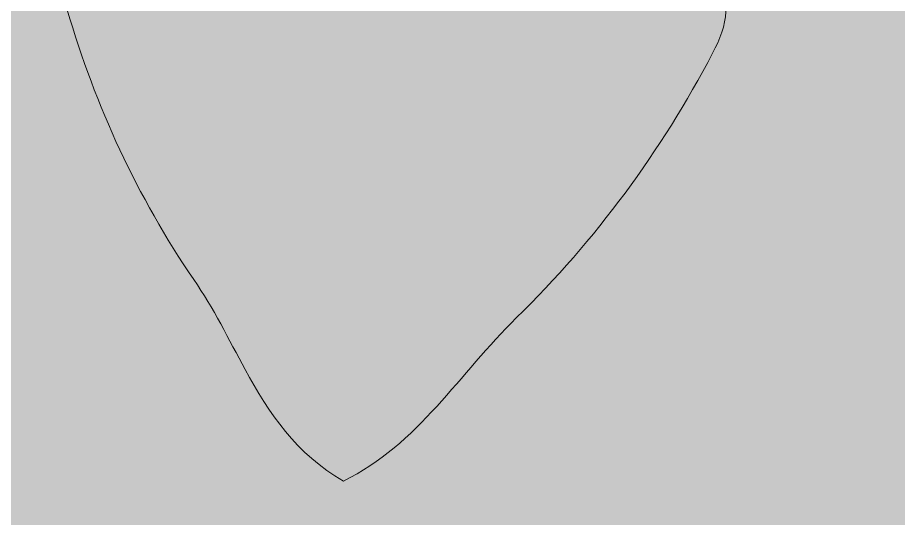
# Model space of a CAD drawing. Extents: x 404 to 2596, y -2984 to -16.
# Drawn here: x 2483.27 to 2514.11, y -460.63 to -443.12 of the extents above; entities that cross this region are included whole.
import ezdxf

# ---------------------------------------------------------------- set-up
doc = ezdxf.new("R2010")
doc.units = 0
doc.header["$MEASUREMENT"] = 0
doc.layers.add('Layer 1', color=7, linetype='Continuous')

# ---------------------------------------------------------------- blocks, each defined once
blk = doc.blocks.new('block 2')
at = {"layer": 'Layer 1', "lineweight": 0}
blk.add_open_spline([(2486.525, -438.654), (2488.156, -437.722), (2489.728, -436.732), (2491.242, -435.568), (2492.523, -434.579), (2493.746, -433.53), (2494.911, -432.365), (2495.609, -431.609), (2496.483, -430.968), (2497.648, -429.978), (2499.336, -432.365), (2500.617, -434.52), (2502.189, -436.383), (2503.819, -438.246), (2505.682, -439.818), (2507.429, -441.507), (2508.361, -442.438), (2508.128, -443.37), (2507.604, -444.36), (2505.799, -447.795), (2503.529, -450.882), (2500.733, -453.618), (2498.754, -455.539), (2497.298, -458.043), (2494.678, -459.325), (2493.048, -458.392), (2492.057, -456.937), (2491.242, -455.423), (2490.66, -454.375), (2490.136, -453.269), (2489.437, -452.279), (2487.458, -449.368), (2486.002, -446.224), (2485.012, -442.846), (2484.197, -440.11), (2484.139, -439.935), (2486.525, -438.654)], degree=3, knots=[0, 0, 0, 0, 1, 1, 1, 2, 2, 2, 3, 3, 3, 4, 4, 4, 5, 5, 5, 6, 6, 6, 7, 7, 7, 8, 8, 8, 9, 9, 9, 10, 10, 10, 11, 11, 11, 12, 12, 12, 12], dxfattribs=at)

msp = doc.modelspace()

# ---------------------------------------------------------------- hatches: boundary and pattern name
at = {"layer": 'Layer 1', "true_color": 0x76d1f6}
h = msp.add_hatch(color=141, dxfattribs=at)
h.dxf.hatch_style = 2
h.paths.add_polyline_path([(2578.583, -15.635), (2435.054, -15.635), (2420.089, -15.635), (2200.748, -15.635), (2164.88, -15.635), (2149.334, -15.635), (2082.606, -15.635), (2011.917, -15.635), (1983.562, -15.635), (1964.521, -15.635), (1018.504, -15.635), (999.463, -15.635), (971.107, -15.635), (900.419, -15.635), (833.691, -15.635), (818.145, -15.635), (782.276, -15.635), (562.936, -15.635), (547.971, -15.635), (404.442, -15.635), (404.442, -179.836), (404.442, -221.059), (404.442, -247.204), (404.442, -297.337), (404.442, -433.355), (404.442, -458.917), (404.442, -480.752), (404.442, -552.197), (404.442, -570.247), (404.442, -2983.813), (2596.454, -2983.813), (2596.454, -2967.509), (2596.454, -2803.31), (2596.454, -2762.085), (2596.454, -2735.941), (2596.454, -2685.807), (2596.454, -2549.789), (2596.454, -2524.227), (2596.454, -2502.392), (2596.454, -2430.948), (2596.454, -2412.897), (2596.454, -15.635)])

# ---------------------------------------------------------------- block references
at = {"layer": 'Layer 1'}
msp.add_blockref('block 2', (0, 0), dxfattribs=at)

doc.saveas('drawing.dxf')
